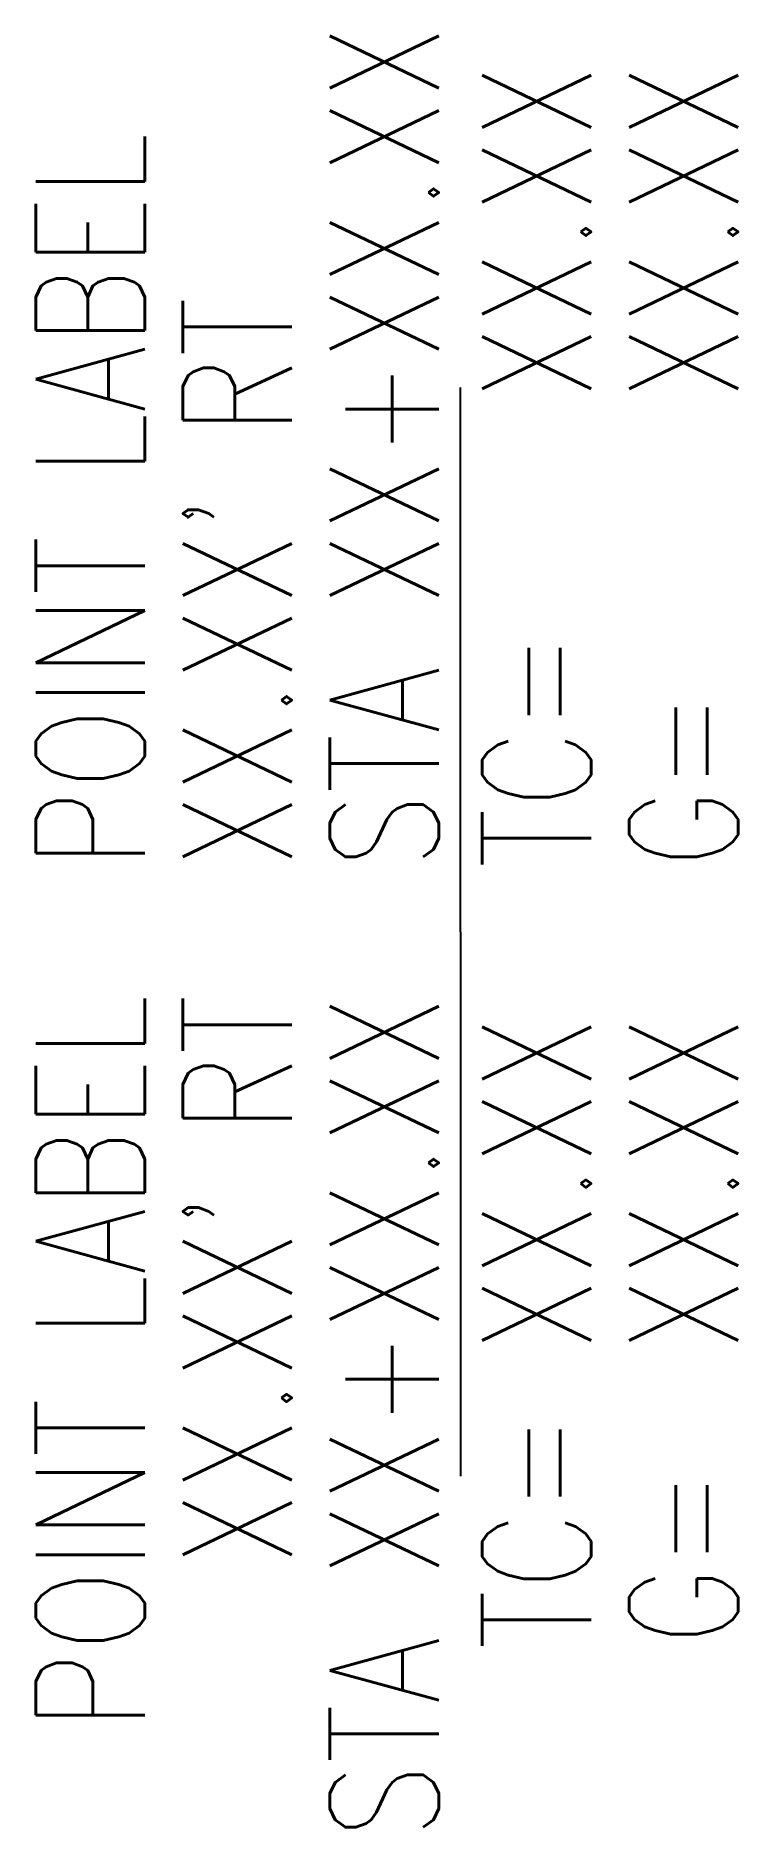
# Model space of a CAD drawing. Header units: inches. Extents: x -3.9 to 2.6, y -8.2 to 8.2.
import ezdxf
from ezdxf.enums import TextEntityAlignment as Align

# ---------------------------------------------------------------- set-up
doc = ezdxf.new("R2010")
doc.units = ezdxf.units.IN
doc.header["$MEASUREMENT"] = 0
doc.styles.add('L100', font='simplex.shx', dxfattribs={"width": 0.8, "height": 1})

# ---------------------------------------------------------------- blocks, each defined once
blk = doc.blocks.new('proflblt')
blk.add_line((0, 0), (0, 5))
at = {"style": 'L100', "width": 0.8}
for tag, p in [('E', (0.2, 4.886)), ('D', (0.2, 0.585))]:
    blk.add_attdef(tag, text='', height=1, rotation=90, dxfattribs=at).set_placement(p, align=Align.TOP_LEFT)
for tag, p in [('G', (2.55, 4.886)), ('A', (-2.9, 0.585)), ('B', (-1.55, 0.585)), ('C', (-0.2, 0.585)), ('F', (2.55, 0.585))]:
    blk.add_attdef(tag, p, '', height=1, rotation=90, dxfattribs=at)
blk = doc.blocks.new('proflblb')
blk.add_line((0, 0), (0, -5))
at = {"style": 'L100', "width": 0.8}
for tag, p in [('A', (-2.9, -0.58)), ('B', (-1.55, -0.58)), ('C', (-0.2, -0.58))]:
    blk.add_attdef(tag, text='', height=1, rotation=90, dxfattribs=at).set_placement(p, align=Align.RIGHT)
for tag, p in [('E', (0.2, -3.857)), ('D', (0.2, -6.595))]:
    blk.add_attdef(tag, text='', height=1, rotation=90, dxfattribs=at).set_placement(p, align=Align.TOP_LEFT)
for tag, p in [('G', (2.55, -3.857)), ('F', (2.55, -6.557))]:
    blk.add_attdef(tag, p, '', height=1, rotation=90, dxfattribs=at)

msp = doc.modelspace()

# ---------------------------------------------------------------- block references
for name in ['proflblt', 'proflblb']:
    msp.add_blockref(name, (0, 0)).add_auto_attribs({'A': 'POINT LABEL', 'B': "XX.XX' RT", 'C': 'STA XX+XX.XX', 'D': 'TC=', 'E': 'XX.XX', 'F': 'G=', 'G': 'XX.XX'})

doc.saveas('drawing.dxf')
